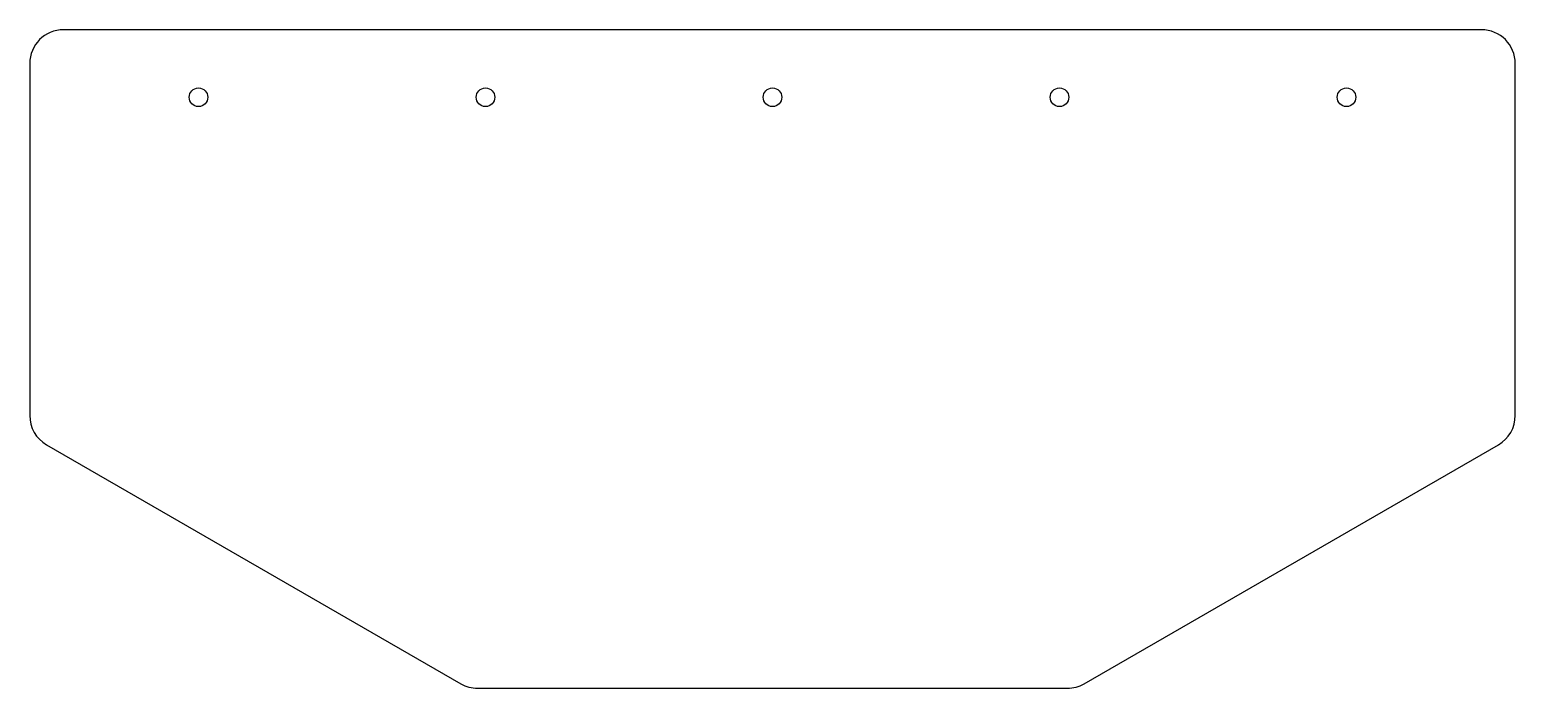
# Model space of a CAD drawing. Header units: millimetres. Extents: x -273 to 286, y -132 to 116.
import ezdxf

# ---------------------------------------------------------------- set-up
doc = ezdxf.new("R2010")
doc.units = ezdxf.units.MM

msp = doc.modelspace()

# ---------------------------------------------------------------- linework, layer by layer
at = {"color": 7, "linetype": 'Continuous', "lineweight": 25}
for p, q in [((272.92, 115.53), (-260.48, 115.53)), ((-273.18, 102.83), (-273.18, -29.53)), ((285.62, -29.53), (285.62, 102.83)), ((-266.83, -40.53), (-111.03, -130.42)), ((123.47, -130.42), (279.27, -40.53)), ((-104.68, -132.12), (117.12, -132.12))]:
    msp.add_line(p, q, dxfattribs=at)
for centre in [(-209.68, 90.13), (-101.73, 90.13), (6.22, 90.13), (114.17, 90.13), (222.12, 90.13)]:
    msp.add_circle(centre, 3.5, dxfattribs=at)
for centre, start, end in [((-260.48, 102.83), 90, 180), ((272.92, 102.83), 0, 90), ((-260.48, -29.53), 180, 240.0184), ((272.92, -29.53), 299.9816, 0), ((-104.68, -119.42), 240.0184, 270), ((117.12, -119.42), 270, 299.9816)]:
    msp.add_arc(centre, 12.7, start, end, dxfattribs=at)

doc.saveas('drawing.dxf')
